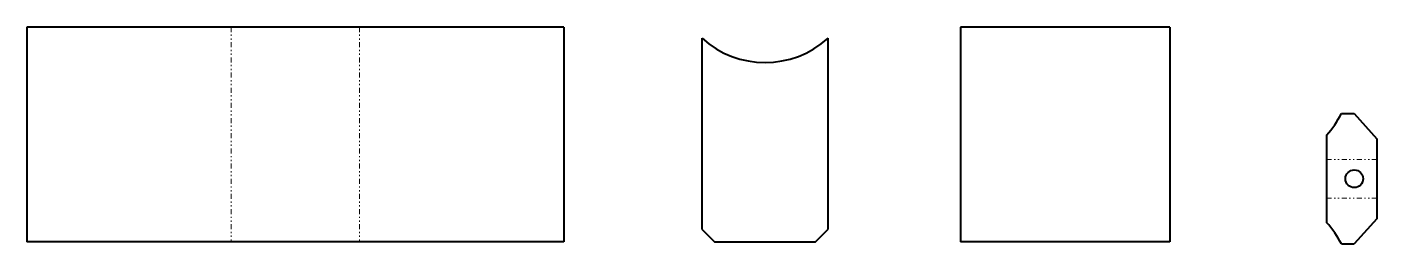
# Model space of a CAD drawing. Header units: millimetres. Extents: x 0 to 1070, y -2 to 170.
import ezdxf

# ---------------------------------------------------------------- set-up
doc = ezdxf.new("R2010")
doc.units = ezdxf.units.MM
doc.linetypes.add('K5LT_BASIC', pattern=[0])
doc.linetypes.add('K5LT_CHAIN_LINE_WITH_2_POINTS', pattern=[12, 4, -2, 1, -2, 1, -2])

msp = doc.modelspace()

# ---------------------------------------------------------------- linework, layer by layer
at = {"color": 7, "linetype": 'K5LT_BASIC', "lineweight": 40}
for p, q in [((154, 170), (0, 170)), ((0, 170), (0, 0)), ((169.7, 170), (154, 170)), ((255.7, 170), (169.7, 170)), ((271.4, 170), (255.7, 170)), ((425.4, 170), (271.4, 170)), ((425.4, 170), (425.4, 0)), ((535, 161.1), (535, 10)), ((635, 10), (635, 161.1)), ((740, 170), (740, 0)), ((905.8, 170), (740, 170)), ((905.8, 170), (905.8, 0)), ((1041.9, 101.6), (1051.9, 101.6)), ((1051.9, 101.6), (1070, 81.6)), ((1030, 84.6), (1030, 71.6)), ((1070, 81.6), (1070, 71.6)), ((1030, 71.6), (1030, 59)), ((1070, 71.6), (1070, 59)), ((1030, 59), (1030, 41)), ((1070, 59), (1070, 41)), ((1030, 41), (1030, 28.4)), ((1070, 41), (1070, 28.4)), ((1030, 28.4), (1030, 15.4)), ((1070, 28.4), (1070, 18.4)), ((1070, 18.4), (1051.9, -1.6)), ((154, 0), (0, 0)), ((169.7, 0), (154, 0)), ((255.7, 0), (169.7, 0)), ((271.4, 0), (255.7, 0)), ((425.4, 0), (271.4, 0)), ((535, 10), (545, 0)), ((545, 0), (625, 0)), ((625, 0), (635, 10)), ((905.8, 0), (740, 0)), ((1041.9, -1.6), (1051.9, -1.6))]:
    msp.add_line(p, q, dxfattribs=at)
at = {"color": 7, "linetype": 'K5LT_CHAIN_LINE_WITH_2_POINTS', "lineweight": 18}
for p, q in [((161.9, 170), (161.9, 0)), ((263.6, 170), (263.6, 0)), ((1070, 65.3), (1030, 65.3)), ((1070, 34.7), (1030, 34.7))]:
    msp.add_line(p, q, dxfattribs=at)
at = {"color": 7, "linetype": 'K5LT_BASIC', "lineweight": 40}
msp.add_circle((1052, 50), 7, dxfattribs=at)
for centre, start, end in [((585, 217), 228.1897, 311.8103), ((975, 135.6), 317.1666, 333.0423), ((975, -35.6), 26.9577, 42.8334)]:
    msp.add_arc(centre, 75, start, end, dxfattribs=at)

doc.saveas('drawing.dxf')
